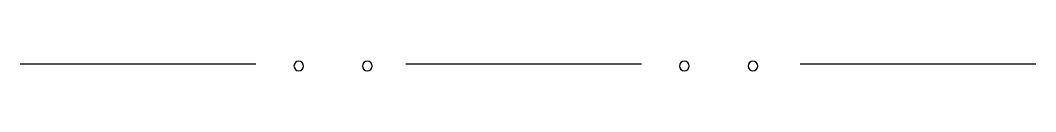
# Model space of a CAD drawing. Header units: metres. Extents: x -41701 to -36406, y -294450 to -294400.
import ezdxf

# ---------------------------------------------------------------- set-up
doc = ezdxf.new("R2010")
doc.units = ezdxf.units.M
doc.layers.add('STEEL', color=1, linetype='Continuous')

msp = doc.modelspace()

# ---------------------------------------------------------------- linework, layer by layer
at = {"layer": 'STEEL'}
for points in [[(-41700.55, -294413.79), (-40471.77, -294413.79)], [(-39689.81, -294413.79), (-38461.03, -294413.79)], [(-37634.39, -294413.79), (-36405.61, -294413.79)]]:
    msp.add_lwpolyline(points, dxfattribs=at)
for points in [[(-40273.35, -294424.95, 1), (-40223.35, -294424.95, 1)], [(-39915.89, -294424.95, 1), (-39865.89, -294424.95, 1)], [(-38262.61, -294424.95, 1), (-38212.61, -294424.95, 1)], [(-37905.15, -294424.95, 1), (-37855.15, -294424.95, 1)]]:
    msp.add_lwpolyline(points, format="xyb", close=True, dxfattribs=at)

doc.saveas('drawing.dxf')
